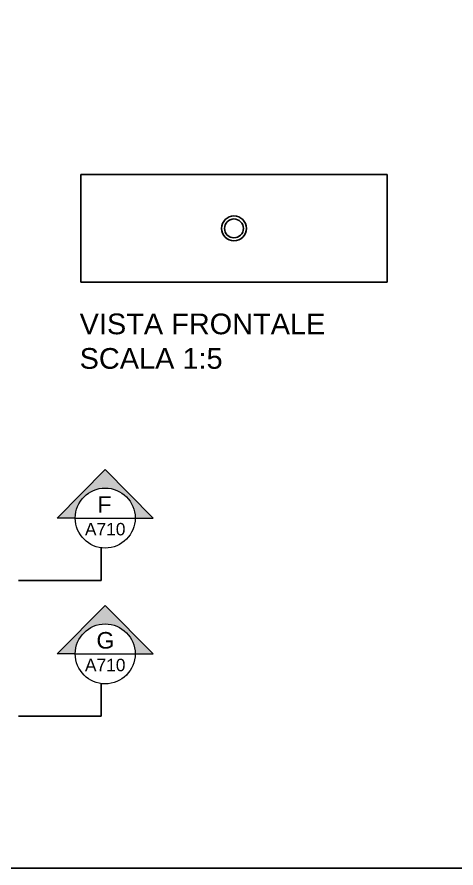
# Model space of a CAD drawing. Header units: millimetres. Extents: x 233 to 6102, y 2 to 2508.
# Drawn here: x 5106.6 to 5159.7, y 1908.1 to 2010.9 of the extents above; entities that cross this region are included whole.
import ezdxf
from ezdxf.enums import TextEntityAlignment as Align

# ---------------------------------------------------------------- set-up
doc = ezdxf.new("R2010")
doc.units = ezdxf.units.MM
doc.layers.add('A-ANNO-SYMB', color=202, linetype='Continuous', lineweight=18)
for name, color, linetype in [('ALTRE LINEE', 70, 'Continuous'), ('G-ANNO-GEOMETRY', 7, 'Continuous'), ('SIMBOLI', 201, 'Continuous')]:
    doc.layers.add(name, color=color, linetype=linetype)
doc.styles.add('ARIAL', font='arial.ttf')
doc.styles.get("Standard").update_dxf_attribs({"font": 'arial.ttf'})

# ---------------------------------------------------------------- blocks, each defined once
blk = doc.blocks.new('SYMBOL')
at = {"layer": 'A-ANNO-SYMB', "linetype": 'Continuous', "lineweight": 20}
h = blk.add_hatch(color=256, dxfattribs=at)
h.dxf.hatch_style = 1
h.paths.add_polyline_path([(11.2063, 4.9481), (11.316, 4.9481, -1), (11.678, 4.9481), (11.7877, 4.9481), (11.497, 5.2405)])
at = {"linetype": 'Continuous', "lineweight": 20}
blk.add_line((11.316, 4.9481), (11.678, 4.9481), dxfattribs=at)
at = {"layer": 'A-ANNO-SYMB', "linetype": 'Continuous', "lineweight": 20}
for p, q in [((11.2063, 4.9481), (11.497, 5.2405)), ((11.7877, 4.9481), (11.497, 5.2405)), ((11.316, 4.9481), (11.2063, 4.9481)), ((11.678, 4.9481), (11.7877, 4.9481))]:
    blk.add_line(p, q, dxfattribs=at)
blk.add_circle((11.497, 4.9481), 0.181, dxfattribs=at)
for tag, p in [('TAVOLA', (11.497, 5.08)), ('SEZIONE', (11.497, 4.9181))]:
    blk.add_attdef(tag, text='', height=0.1, dxfattribs=at).set_placement(p, align=Align.TOP_CENTER)

msp = doc.modelspace()

# ---------------------------------------------------------------- linework, layer by layer
at = {"layer": 'ALTRE LINEE'}
for p, q in [((5114.36, 1991.85), (5114.36, 1978.85)), ((5151.36, 1978.85), (5151.36, 1991.85))]:
    msp.add_line(p, q, dxfattribs=at)
for points in [[(5151.36, 1991.85), (5114.36, 1991.85)], [(5114.36, 1978.85), (5151.36, 1978.85)]]:
    msp.add_lwpolyline(points, dxfattribs=at)
for radius in [1.5, 1.14]:
    msp.add_circle((5132.86, 1985.35), radius, dxfattribs=at)
at = {"layer": 'G-ANNO-GEOMETRY'}
msp.add_lwpolyline([(4839.77, 2113.61), (5220.66, 2113.61), (5220.66, 1908.13), (4839.77, 1908.13)], close=True, dxfattribs=at)
at = {"layer": 'SIMBOLI'}
for p, q in [((5116.83, 1946.85), (5116.83, 1942.85)), ((5116.83, 1942.85), (5106.83, 1942.86)), ((5116.83, 1930.45), (5116.83, 1926.45)), ((5116.83, 1926.45), (5106.83, 1926.46))]:
    msp.add_line(p, q, dxfattribs=at)

# ---------------------------------------------------------------- block references
at = {"layer": 'SIMBOLI', "linetype": 'Continuous', "lineweight": 20}
ref = msp.add_blockref('SYMBOL', (4887.36, 1851.42), dxfattribs=dict(at, xscale=20, yscale=20, zscale=20))
ref.add_attrib('SEZIONE', 'F', dxfattribs={"layer": '0', "linetype": 'Continuous', "lineweight": 20, "height": 2, "style": 'ARIAL'}).set_placement((5117.2, 1953.02), align=Align.TOP_CENTER)
ref.add_attrib('TAVOLA', 'A710', dxfattribs={"layer": '0', "linetype": 'Continuous', "lineweight": 20, "height": 1.5, "style": 'ARIAL'}).set_placement((5117.3, 1949.79), align=Align.TOP_CENTER)
ref = msp.add_blockref('SYMBOL', (4887.36, 1835.02), dxfattribs=dict(at, xscale=20, yscale=20, zscale=20))
ref.add_attrib('SEZIONE', 'G', dxfattribs={"layer": '0', "linetype": 'Continuous', "lineweight": 20, "height": 2, "style": 'ARIAL'}).set_placement((5117.33, 1936.62), align=Align.TOP_CENTER)
ref.add_attrib('TAVOLA', 'A710', dxfattribs={"layer": '0', "linetype": 'Continuous', "lineweight": 20, "height": 1.5, "style": 'ARIAL'}).set_placement((5117.3, 1933.39), align=Align.TOP_CENTER)

# ---------------------------------------------------------------- texts
at = {"layer": 'G-ANNO-GEOMETRY', "lineweight": -3, "insert": (5114.21, 1975.07), "char_height": 2.5, "attachment_point": 1}
msp.add_mtext_dynamic_manual_height_columns('VISTA FRONTALE\\PSCALA 1:5', width=31.2704, gutter_width=12.5, heights=[0], dxfattribs=at)

doc.saveas('drawing.dxf')
